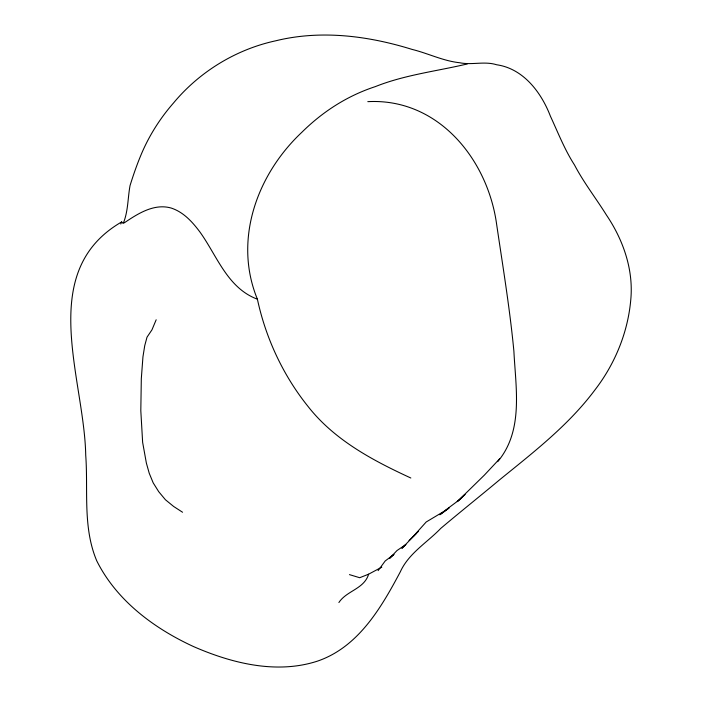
<?xml version="1.0" encoding="UTF-8"?>
<svg xmlns="http://www.w3.org/2000/svg" width="702" height="702" viewBox="0 0 702 702"><rect width="100%" height="100%" fill="white"/><g stroke="black" fill="none" stroke-linecap="round" stroke-linejoin="round"><path stroke-width="1.05" d="M123.605 222.481C128.229 210.688 127.764 197.832 130.054 185.539C133.187 175.474 136.627 165.496 140.663 155.756C148.508 136.627 159.81 118.62 173.429 103.089C199.394 71.797 235.951 49.403 275.702 40.804C320.867 29.677 368.225 35.802 412.118 49.421C428.097 53.343 443.146 60.986 459.678 62.741C471.849 65.304 484.494 60.925 496.647 64.759C523.385 68.585 541.347 92.489 550.412 116.199C558.037 132.634 564.662 149.719 574.508 164.979C583.739 182.617 595.989 198.262 606.458 215.075C623.122 239.724 633.616 269.542 630.791 299.535C627.974 332.379 614.934 364.048 594.831 390.058C568.55 425.254 533.467 452.281 499.64 479.782C480.115 496.086 460.231 511.951 440.795 528.36C427.097 542.611 408.617 553.36 400.298 571.858C381.168 607.835 358.38 647.051 317.611 661.082C276.588 674.517 231.66 663.276 193.296 646.463C153.843 628.246 116.497 600.473 96.718 560.775C82.59 527.202 88.294 490.487 85.723 455.221C84.354 378.15 35.714 271.771 121.639 221.937L123.28 223.526M120.797 224.008L121.639 221.937M156.169 319.787L151.974 329.817L147.016 337.162L144.735 345.647L142.945 356.879L141.313 378.685L140.812 410.688L142.638 442.357L146.367 463.066L149.228 473.245L153.185 482.844L158.722 491.69L165.418 499.736L173.631 506.458L182.564 512.249M381.791 567.146L368.638 574.183C364.119 589.092 346.639 590.628 338.89 602.535M497.683 461.679C523.736 430.677 515.733 388.329 513.899 351.29C509.845 308.643 502.825 266.356 496.586 223.991C487.539 159.056 438.022 97.885 367.804 101.658M378.106 570.629L385.187 560.977L393.98 554.396L389.698 558.265L397.016 550.526L405.896 544.533L401.886 548.306L418.383 531.388M413.109 536.574L426.202 521.981L443.796 511.46L459.915 499.42L465.014 494.471L457.274 501.623L484.336 475.157L499.605 458.836M409.055 540.549L416.207 533.564M124.131 222.938C137.75 213.733 154.107 203.124 171.262 208.073C183.591 212.118 192.506 222.043 200.035 232.151C217.181 256.055 227.457 288.039 257.397 299.192C265.751 338.162 283.169 375.526 308.169 406.607C334.494 440.154 372.841 460.503 410.828 478.001M368.638 574.183L359.705 577.72L349.464 574.622M467.304 63.952C436.618 71.227 404.87 74.816 375.386 86.592C347.271 95.797 322.674 111.662 301.755 132.371C256.967 174.491 233.117 240.058 257.397 299.192M448.876 508.116L439.908 514.689L448.876 508.116"/></g></svg>
